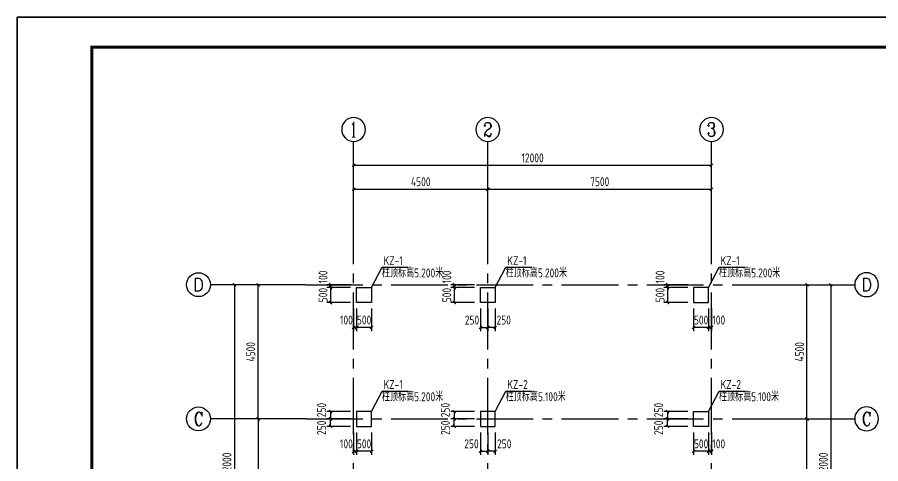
# Model space of a CAD drawing. Header units: millimetres. Extents: x 893615 to 897539, y 39650 to 40458.
# Drawn here: x 895747.4 to 896036.9, y 40094.5 to 40244.1 of the extents above; entities that cross this region are included whole.
import ezdxf
from ezdxf.enums import TextEntityAlignment as Align

# ---------------------------------------------------------------- set-up
doc = ezdxf.new("R2010")
doc.units = ezdxf.units.MM
doc.header["$LTSCALE"] = 1000
doc.header["$MEASUREMENT"] = 0
doc.linetypes.add('CENTER2', pattern=[28.575, 19.05, -3.175, 3.175, -3.175])
for name, color, linetype in [('AXIS', 3, 'Continuous'), ('AXIS_TEXT', 7, 'Continuous'), ('DIM', 7, 'Continuous'), ('DOTE', 1, 'Continuous'), ('柱', 2, 'Continuous'), ('柱__钢筋标注', 7, 'Continuous')]:
    doc.layers.add(name, color=color, linetype=linetype)
doc.styles.add('_TCH_AXIS', font='COMPLEX', dxfattribs={"bigfont": 'GBCBIG'})
doc.styles.add('COMPLEX', font='COMPLEX')
doc.styles.add('GBHZ', font='gbenor.shx', dxfattribs={"width": 0.9, "bigfont": 'gbcbig.shx'})
doc.styles.get("Standard").update_dxf_attribs({"font": 'gbenor.shx', "bigfont": 'gbcbig.shx'})
doc.dimstyles.new('Y100', dxfattribs={"dimscale": 0, "dimtxt": 3, "dimasz": 0.01, "dimexe": 1.2, "dimexo": 2, "dimgap": 1, "dimtad": 1, "dimdec": 0, "dimlfac": 100, "dimzin": 0, "dimdsep": 46, "dimtxsty": 'GBHZ', "dimblk": 'DX', "dimcen": 0.09, "dimdle": 1, "dimclrd": 7, "dimclre": 7, "dimclrt": 7, "dimadec": 0, "dimazin": 0, "dimtfac": 1, "dimtdec": 0, "dimtix": 1, "dimtmove": 2, "dimatfit": 3, "dimldrblk": 'DX', "dimfxl": 0, "dimtolj": 1, "dimtzin": 0, "dimarcsym": 0})

# ---------------------------------------------------------------- blocks, each defined once
blk = doc.blocks.new('_AXISO')
blk.add_circle((0, 0), 0.5)
at = {"layer": 'AXIS_TEXT', "style": 'COMPLEX', "width": 1.041667}
blk.add_attdef('A', text='', height=0.56, dxfattribs=at).set_placement((-0.25, -0.28), (0.25, -0.28), align=Align.FIT)
blk = doc.blocks.new('DX')
at = {"color": 0, "linetype": 'ByBlock', "const_width": 40}
blk.add_lwpolyline([(-54, -51), (46, 49)], dxfattribs=at)
blk = doc.blocks.new('*D186')
at = {"layer": 'Defpoints', "color": 0, "transparency": 16777216}
for p in [(895828.21, 40154.51), (895844.21, 40154.51), (895844.21, 40109.51)]:
    blk.add_point(p, dxfattribs=at)
at = {"layer": 'dim', "color": 7, "lineweight": -2, "transparency": 16777216}
for p, q in [((895842.21, 40154.51), (895827.01, 40154.51)), ((895828.21, 40109.52), (895828.21, 40154.5)), ((895842.21, 40109.51), (895827.01, 40109.51))]:
    blk.add_line(p, q, dxfattribs=at)
at = {"layer": 'dim', "color": 7, "lineweight": -2, "transparency": 16777216, "xscale": 0.01, "yscale": 0.01, "zscale": 0.01}
for p, rotation in [((895828.21, 40154.51), 90), ((895828.21, 40109.51), 270)]:
    blk.add_blockref('DX', p, dxfattribs=dict(at, rotation=rotation))
at = {"layer": 'dim', "color": 7, "transparency": 16777216, "insert": (895825.71, 40132.01), "char_height": 3, "attachment_point": 5, "rotation": 90, "style": 'GBHZ'}
blk.add_mtext('\\A1;4500', dxfattribs=at)
blk = doc.blocks.new('*D187')
at = {"layer": 'Defpoints', "color": 0, "transparency": 16777216}
for p in [(895844.21, 40154.51), (895820.21, 40034.51), (895844.21, 40034.51)]:
    blk.add_point(p, dxfattribs=at)
at = {"layer": 'dim', "color": 7, "lineweight": -2, "transparency": 16777216}
for p, q in [((895842.21, 40154.51), (895819.01, 40154.51)), ((895820.21, 40154.5), (895820.21, 40034.52)), ((895842.21, 40034.51), (895819.01, 40034.51))]:
    blk.add_line(p, q, dxfattribs=at)
at = {"layer": 'dim', "color": 7, "lineweight": -2, "transparency": 16777216, "xscale": 0.01, "yscale": 0.01, "zscale": 0.01}
for p, rotation in [((895820.21, 40154.51), 90), ((895820.21, 40034.51), 270)]:
    blk.add_blockref('DX', p, dxfattribs=dict(at, rotation=rotation))
at = {"layer": 'dim', "color": 7, "transparency": 16777216, "insert": (895817.71, 40094.51), "char_height": 3, "attachment_point": 5, "rotation": 90, "style": 'GBHZ'}
blk.add_mtext('\\A1;12000', dxfattribs=at)
blk = doc.blocks.new('*D190')
at = {"layer": 'Defpoints', "color": 0, "transparency": 16777216}
for p in [(895905.21, 40186.51), (895860.21, 40170.51), (895905.21, 40170.51)]:
    blk.add_point(p, dxfattribs=at)
at = {"layer": 'dim', "color": 7, "lineweight": -2, "transparency": 16777216}
for p, q in [((895860.21, 40172.51), (895860.21, 40187.71)), ((895860.22, 40186.51), (895905.2, 40186.51)), ((895905.21, 40172.51), (895905.21, 40187.71))]:
    blk.add_line(p, q, dxfattribs=at)
at = {"layer": 'dim', "color": 7, "lineweight": -2, "transparency": 16777216, "xscale": 0.01, "yscale": 0.01, "zscale": 0.01, "rotation": 180}
blk.add_blockref('DX', (895860.21, 40186.51), dxfattribs=at)
at = {"layer": 'dim', "color": 7, "lineweight": -2, "transparency": 16777216, "xscale": 0.01, "yscale": 0.01, "zscale": 0.01}
blk.add_blockref('DX', (895905.21, 40186.51), dxfattribs=at)
at = {"layer": 'dim', "color": 7, "transparency": 16777216, "insert": (895882.71, 40189.01), "char_height": 3, "attachment_point": 5, "style": 'GBHZ'}
blk.add_mtext('\\A1;4500', dxfattribs=at)
blk = doc.blocks.new('*D191')
at = {"layer": 'Defpoints', "color": 0, "transparency": 16777216}
for p in [(895980.21, 40186.51), (895905.21, 40170.51), (895980.21, 40170.51)]:
    blk.add_point(p, dxfattribs=at)
at = {"layer": 'dim', "color": 7, "lineweight": -2, "transparency": 16777216}
for p, q in [((895905.21, 40172.51), (895905.21, 40187.71)), ((895905.22, 40186.51), (895980.2, 40186.51)), ((895980.21, 40172.51), (895980.21, 40187.71))]:
    blk.add_line(p, q, dxfattribs=at)
at = {"layer": 'dim', "color": 7, "lineweight": -2, "transparency": 16777216, "xscale": 0.01, "yscale": 0.01, "zscale": 0.01, "rotation": 180}
blk.add_blockref('DX', (895905.21, 40186.51), dxfattribs=at)
at = {"layer": 'dim', "color": 7, "lineweight": -2, "transparency": 16777216, "xscale": 0.01, "yscale": 0.01, "zscale": 0.01}
blk.add_blockref('DX', (895980.21, 40186.51), dxfattribs=at)
at = {"layer": 'dim', "color": 7, "transparency": 16777216, "insert": (895942.71, 40189.01), "char_height": 3, "attachment_point": 5, "style": 'GBHZ'}
blk.add_mtext('\\A1;7500', dxfattribs=at)
blk = doc.blocks.new('*D192')
at = {"layer": 'Defpoints', "color": 0, "transparency": 16777216}
for p in [(895860.21, 40194.51), (895860.21, 40170.51), (895980.21, 40170.51)]:
    blk.add_point(p, dxfattribs=at)
at = {"layer": 'dim', "color": 7, "lineweight": -2, "transparency": 16777216}
for p, q in [((895860.21, 40172.51), (895860.21, 40195.71)), ((895980.21, 40172.51), (895980.21, 40195.71)), ((895980.2, 40194.51), (895860.22, 40194.51))]:
    blk.add_line(p, q, dxfattribs=at)
at = {"layer": 'dim', "color": 7, "lineweight": -2, "transparency": 16777216, "xscale": 0.01, "yscale": 0.01, "zscale": 0.01, "rotation": 180}
blk.add_blockref('DX', (895860.21, 40194.51), dxfattribs=at)
at = {"layer": 'dim', "color": 7, "lineweight": -2, "transparency": 16777216, "xscale": 0.01, "yscale": 0.01, "zscale": 0.01}
blk.add_blockref('DX', (895980.21, 40194.51), dxfattribs=at)
at = {"layer": 'dim', "color": 7, "transparency": 16777216, "insert": (895920.21, 40197.01), "char_height": 3, "attachment_point": 5, "style": 'GBHZ'}
blk.add_mtext('\\A1;12000', dxfattribs=at)
blk = doc.blocks.new('*D194')
at = {"layer": 'Defpoints', "color": 0, "transparency": 16777216}
for p in [(895996.21, 40109.51), (896012.21, 40109.51), (895996.21, 40059.51)]:
    blk.add_point(p, dxfattribs=at)
at = {"layer": 'dim', "color": 7, "lineweight": -2, "transparency": 16777216}
for p, q in [((895998.21, 40109.51), (896013.41, 40109.51)), ((896012.21, 40059.52), (896012.21, 40109.5)), ((895998.21, 40059.51), (896013.41, 40059.51))]:
    blk.add_line(p, q, dxfattribs=at)
at = {"layer": 'dim', "color": 7, "lineweight": -2, "transparency": 16777216, "xscale": 0.01, "yscale": 0.01, "zscale": 0.01}
for p, rotation in [((896012.21, 40109.51), 90), ((896012.21, 40059.51), 270)]:
    blk.add_blockref('DX', p, dxfattribs=dict(at, rotation=rotation))
at = {"layer": 'dim', "color": 7, "transparency": 16777216, "insert": (896009.71, 40084.51), "char_height": 3, "attachment_point": 5, "rotation": 90, "style": 'GBHZ'}
blk.add_mtext('\\A1;5000', dxfattribs=at)
blk = doc.blocks.new('*D195')
at = {"layer": 'Defpoints', "color": 0, "transparency": 16777216}
for p in [(895996.21, 40154.51), (896012.21, 40154.51), (895996.21, 40109.51)]:
    blk.add_point(p, dxfattribs=at)
at = {"layer": 'dim', "color": 7, "lineweight": -2, "transparency": 16777216}
for p, q in [((895998.21, 40154.51), (896013.41, 40154.51)), ((896012.21, 40109.52), (896012.21, 40154.5)), ((895998.21, 40109.51), (896013.41, 40109.51))]:
    blk.add_line(p, q, dxfattribs=at)
at = {"layer": 'dim', "color": 7, "lineweight": -2, "transparency": 16777216, "xscale": 0.01, "yscale": 0.01, "zscale": 0.01}
for p, rotation in [((896012.21, 40154.51), 90), ((896012.21, 40109.51), 270)]:
    blk.add_blockref('DX', p, dxfattribs=dict(at, rotation=rotation))
at = {"layer": 'dim', "color": 7, "transparency": 16777216, "insert": (896009.71, 40132.01), "char_height": 3, "attachment_point": 5, "rotation": 90, "style": 'GBHZ'}
blk.add_mtext('\\A1;4500', dxfattribs=at)
blk = doc.blocks.new('*D196')
at = {"layer": 'Defpoints', "color": 0, "transparency": 16777216}
for p in [(895996.21, 40154.51), (895996.21, 40034.51), (896020.21, 40034.51)]:
    blk.add_point(p, dxfattribs=at)
at = {"layer": 'dim', "color": 7, "lineweight": -2, "transparency": 16777216}
for p, q in [((895998.21, 40154.51), (896021.41, 40154.51)), ((896020.21, 40154.5), (896020.21, 40034.52)), ((895998.21, 40034.51), (896021.41, 40034.51))]:
    blk.add_line(p, q, dxfattribs=at)
at = {"layer": 'dim', "color": 7, "lineweight": -2, "transparency": 16777216, "xscale": 0.01, "yscale": 0.01, "zscale": 0.01}
for p, rotation in [((896020.21, 40154.51), 90), ((896020.21, 40034.51), 270)]:
    blk.add_blockref('DX', p, dxfattribs=dict(at, rotation=rotation))
at = {"layer": 'dim', "color": 7, "transparency": 16777216, "insert": (896017.71, 40094.51), "char_height": 3, "attachment_point": 5, "rotation": 90, "style": 'GBHZ'}
blk.add_mtext('\\A1;12000', dxfattribs=at)
blk = doc.blocks.new('*D183')
at = {"layer": 'Defpoints', "color": 0, "transparency": 16777216}
for p in [(895844.21, 40109.51), (895828.21, 40059.51), (895844.21, 40059.51)]:
    blk.add_point(p, dxfattribs=at)
at = {"layer": 'dim', "color": 7, "lineweight": -2, "transparency": 16777216}
for p, q in [((895842.21, 40109.51), (895827.01, 40109.51)), ((895828.21, 40109.5), (895828.21, 40059.52)), ((895842.21, 40059.51), (895827.01, 40059.51))]:
    blk.add_line(p, q, dxfattribs=at)
at = {"layer": 'dim', "color": 7, "lineweight": -2, "transparency": 16777216, "xscale": 0.01, "yscale": 0.01, "zscale": 0.01}
for p, rotation in [((895828.21, 40109.51), 90), ((895828.21, 40059.51), 270)]:
    blk.add_blockref('DX', p, dxfattribs=dict(at, rotation=rotation))
at = {"layer": 'dim', "color": 7, "transparency": 16777216, "insert": (895825.71, 40084.51), "char_height": 3, "attachment_point": 5, "rotation": 90, "style": 'GBHZ'}
blk.add_mtext('\\A1;5000', dxfattribs=at)
blk = doc.blocks.new('*D249')
at = {"layer": 'Defpoints', "color": 0, "transparency": 16777216}
for p in [(895861.21, 40112.01), (895852.45, 40109.51), (895861.21, 40109.51)]:
    blk.add_point(p, dxfattribs=at)
at = {"layer": 'dim', "color": 7, "lineweight": -2, "transparency": 16777216}
for p, q in [((895859.21, 40112.01), (895851.25, 40112.01)), ((895852.45, 40112), (895852.45, 40109.52)), ((895859.21, 40109.51), (895851.25, 40109.51))]:
    blk.add_line(p, q, dxfattribs=at)
at = {"layer": 'dim', "color": 7, "lineweight": -2, "transparency": 16777216, "xscale": 0.01, "yscale": 0.01, "zscale": 0.01}
for p, rotation in [((895852.45, 40112.01), 90), ((895852.45, 40109.51), 270)]:
    blk.add_blockref('DX', p, dxfattribs=dict(at, rotation=rotation))
at = {"layer": 'dim', "color": 7, "transparency": 16777216, "insert": (895849.46, 40112.48), "char_height": 3, "attachment_point": 5, "rotation": 90, "style": 'GBHZ'}
blk.add_mtext('\\A1;250', dxfattribs=at)
blk = doc.blocks.new('*D250')
at = {"layer": 'Defpoints', "color": 0, "transparency": 16777216}
for p in [(895861.21, 40107.01), (895866.21, 40107.01), (895861.21, 40098.66)]:
    blk.add_point(p, dxfattribs=at)
at = {"layer": 'dim', "color": 7, "lineweight": -2, "transparency": 16777216}
for p, q in [((895861.21, 40105.01), (895861.21, 40097.46)), ((895866.21, 40105.01), (895866.21, 40097.46)), ((895861.2, 40098.66), (895861.19, 40098.66)), ((895866.21, 40098.66), (895861.21, 40098.66)), ((895866.22, 40098.66), (895866.23, 40098.66))]:
    blk.add_line(p, q, dxfattribs=at)
at = {"layer": 'dim', "color": 7, "lineweight": -2, "transparency": 16777216, "xscale": 0.01, "yscale": 0.01, "zscale": 0.01}
blk.add_blockref('DX', (895861.21, 40098.66), dxfattribs=at)
at = {"layer": 'dim', "color": 7, "lineweight": -2, "transparency": 16777216, "xscale": 0.01, "yscale": 0.01, "zscale": 0.01, "rotation": 180}
blk.add_blockref('DX', (895866.21, 40098.66), dxfattribs=at)
at = {"layer": 'dim', "color": 7, "transparency": 16777216, "insert": (895863.71, 40101.16), "char_height": 3, "attachment_point": 5, "style": 'GBHZ'}
blk.add_mtext('\\A1;500', dxfattribs=at)
blk = doc.blocks.new('*D251')
at = {"layer": 'Defpoints', "color": 0, "transparency": 16777216}
for p in [(895860.21, 40107.01), (895861.21, 40107.01), (895860.21, 40098.66)]:
    blk.add_point(p, dxfattribs=at)
at = {"layer": 'dim', "color": 7, "lineweight": -2, "transparency": 16777216}
for p, q in [((895860.21, 40105.01), (895860.21, 40097.46)), ((895861.21, 40105.01), (895861.21, 40097.46)), ((895860.2, 40098.66), (895860.19, 40098.66)), ((895861.21, 40098.66), (895860.21, 40098.66)), ((895861.22, 40098.66), (895861.23, 40098.66))]:
    blk.add_line(p, q, dxfattribs=at)
at = {"layer": 'dim', "color": 7, "lineweight": -2, "transparency": 16777216, "xscale": 0.01, "yscale": 0.01, "zscale": 0.01}
blk.add_blockref('DX', (895860.21, 40098.66), dxfattribs=at)
at = {"layer": 'dim', "color": 7, "lineweight": -2, "transparency": 16777216, "xscale": 0.01, "yscale": 0.01, "zscale": 0.01, "rotation": 180}
blk.add_blockref('DX', (895861.21, 40098.66), dxfattribs=at)
at = {"layer": 'dim', "color": 7, "transparency": 16777216, "insert": (895857.79, 40101.16), "char_height": 3, "attachment_point": 5, "style": 'GBHZ'}
blk.add_mtext('\\A1;100', dxfattribs=at)
blk = doc.blocks.new('*D252')
at = {"layer": 'Defpoints', "color": 0, "transparency": 16777216}
for p in [(895852.45, 40109.51), (895861.21, 40109.51), (895861.21, 40107.01)]:
    blk.add_point(p, dxfattribs=at)
at = {"layer": 'dim', "color": 7, "lineweight": -2, "transparency": 16777216}
for p, q in [((895859.21, 40109.51), (895851.25, 40109.51)), ((895852.45, 40107.02), (895852.45, 40109.5)), ((895859.21, 40107.01), (895851.25, 40107.01))]:
    blk.add_line(p, q, dxfattribs=at)
at = {"layer": 'dim', "color": 7, "lineweight": -2, "transparency": 16777216, "xscale": 0.01, "yscale": 0.01, "zscale": 0.01}
for p, rotation in [((895852.45, 40109.51), 90), ((895852.45, 40107.01), 270)]:
    blk.add_blockref('DX', p, dxfattribs=dict(at, rotation=rotation))
at = {"layer": 'dim', "color": 7, "transparency": 16777216, "insert": (895849.46, 40106.54), "char_height": 3, "attachment_point": 5, "rotation": 90, "style": 'GBHZ'}
blk.add_mtext('\\A1;250', dxfattribs=at)
blk = doc.blocks.new('*D253')
at = {"layer": 'Defpoints', "color": 0, "transparency": 16777216}
for p in [(895861.21, 40153.51), (895852.45, 40148.51), (895861.21, 40148.51)]:
    blk.add_point(p, dxfattribs=at)
at = {"layer": 'dim', "color": 7, "lineweight": -2, "transparency": 16777216}
for p, q in [((895859.21, 40153.51), (895851.25, 40153.51)), ((895852.45, 40153.52), (895852.45, 40153.53)), ((895852.45, 40153.51), (895852.45, 40148.51)), ((895859.21, 40148.51), (895851.25, 40148.51)), ((895852.45, 40148.5), (895852.45, 40148.49))]:
    blk.add_line(p, q, dxfattribs=at)
at = {"layer": 'dim', "color": 7, "lineweight": -2, "transparency": 16777216, "xscale": 0.01, "yscale": 0.01, "zscale": 0.01}
for p, rotation in [((895852.45, 40153.51), 270), ((895852.45, 40148.51), 90)]:
    blk.add_blockref('DX', p, dxfattribs=dict(at, rotation=rotation))
at = {"layer": 'dim', "color": 7, "transparency": 16777216, "insert": (895849.95, 40151.01), "char_height": 3, "attachment_point": 5, "rotation": 90, "style": 'GBHZ'}
blk.add_mtext('\\A1;500', dxfattribs=at)
blk = doc.blocks.new('*D254')
at = {"layer": 'Defpoints', "color": 0, "transparency": 16777216}
for p in [(895852.45, 40154.51), (895861.21, 40154.51), (895861.21, 40153.51)]:
    blk.add_point(p, dxfattribs=at)
at = {"layer": 'dim', "color": 7, "lineweight": -2, "transparency": 16777216}
for p, q in [((895859.21, 40154.51), (895851.25, 40154.51)), ((895852.45, 40154.52), (895852.45, 40154.53)), ((895852.45, 40153.51), (895852.45, 40154.51)), ((895859.21, 40153.51), (895851.25, 40153.51)), ((895852.45, 40153.5), (895852.45, 40153.49))]:
    blk.add_line(p, q, dxfattribs=at)
at = {"layer": 'dim', "color": 7, "lineweight": -2, "transparency": 16777216, "xscale": 0.01, "yscale": 0.01, "zscale": 0.01}
for p, rotation in [((895852.45, 40154.51), 270), ((895852.45, 40153.51), 90)]:
    blk.add_blockref('DX', p, dxfattribs=dict(at, rotation=rotation))
at = {"layer": 'dim', "color": 7, "transparency": 16777216, "insert": (895849.95, 40157.1), "char_height": 3, "attachment_point": 5, "rotation": 90, "style": 'GBHZ'}
blk.add_mtext('\\A1;100', dxfattribs=at)
blk = doc.blocks.new('*D255')
at = {"layer": 'Defpoints', "color": 0, "transparency": 16777216}
for p in [(895861.21, 40148.51), (895866.21, 40148.51), (895861.21, 40140.16)]:
    blk.add_point(p, dxfattribs=at)
at = {"layer": 'dim', "color": 7, "lineweight": -2, "transparency": 16777216}
for p, q in [((895861.21, 40146.51), (895861.21, 40138.96)), ((895866.21, 40146.51), (895866.21, 40138.96)), ((895861.2, 40140.16), (895861.19, 40140.16)), ((895866.21, 40140.16), (895861.21, 40140.16)), ((895866.22, 40140.16), (895866.23, 40140.16))]:
    blk.add_line(p, q, dxfattribs=at)
at = {"layer": 'dim', "color": 7, "lineweight": -2, "transparency": 16777216, "xscale": 0.01, "yscale": 0.01, "zscale": 0.01}
blk.add_blockref('DX', (895861.21, 40140.16), dxfattribs=at)
at = {"layer": 'dim', "color": 7, "lineweight": -2, "transparency": 16777216, "xscale": 0.01, "yscale": 0.01, "zscale": 0.01, "rotation": 180}
blk.add_blockref('DX', (895866.21, 40140.16), dxfattribs=at)
at = {"layer": 'dim', "color": 7, "transparency": 16777216, "insert": (895863.71, 40142.66), "char_height": 3, "attachment_point": 5, "style": 'GBHZ'}
blk.add_mtext('\\A1;500', dxfattribs=at)
blk = doc.blocks.new('*D256')
at = {"layer": 'Defpoints', "color": 0, "transparency": 16777216}
for p in [(895860.21, 40148.51), (895861.21, 40148.51), (895860.21, 40140.16)]:
    blk.add_point(p, dxfattribs=at)
at = {"layer": 'dim', "color": 7, "lineweight": -2, "transparency": 16777216}
for p, q in [((895860.21, 40146.51), (895860.21, 40138.96)), ((895861.21, 40146.51), (895861.21, 40138.96)), ((895860.2, 40140.16), (895860.19, 40140.16)), ((895861.21, 40140.16), (895860.21, 40140.16)), ((895861.22, 40140.16), (895861.23, 40140.16))]:
    blk.add_line(p, q, dxfattribs=at)
at = {"layer": 'dim', "color": 7, "lineweight": -2, "transparency": 16777216, "xscale": 0.01, "yscale": 0.01, "zscale": 0.01}
blk.add_blockref('DX', (895860.21, 40140.16), dxfattribs=at)
at = {"layer": 'dim', "color": 7, "lineweight": -2, "transparency": 16777216, "xscale": 0.01, "yscale": 0.01, "zscale": 0.01, "rotation": 180}
blk.add_blockref('DX', (895861.21, 40140.16), dxfattribs=at)
at = {"layer": 'dim', "color": 7, "transparency": 16777216, "insert": (895857.79, 40142.66), "char_height": 3, "attachment_point": 5, "style": 'GBHZ'}
blk.add_mtext('\\A1;100', dxfattribs=at)
blk = doc.blocks.new('*D257')
at = {"layer": 'Defpoints', "color": 0, "transparency": 16777216}
for p in [(895902.71, 40153.51), (895893.95, 40148.51), (895902.71, 40148.51)]:
    blk.add_point(p, dxfattribs=at)
at = {"layer": 'dim', "color": 7, "lineweight": -2, "transparency": 16777216}
for p, q in [((895900.71, 40153.51), (895892.75, 40153.51)), ((895893.95, 40153.52), (895893.95, 40153.53)), ((895893.95, 40153.51), (895893.95, 40148.51)), ((895900.71, 40148.51), (895892.75, 40148.51)), ((895893.95, 40148.5), (895893.95, 40148.49))]:
    blk.add_line(p, q, dxfattribs=at)
at = {"layer": 'dim', "color": 7, "lineweight": -2, "transparency": 16777216, "xscale": 0.01, "yscale": 0.01, "zscale": 0.01}
for p, rotation in [((895893.95, 40153.51), 270), ((895893.95, 40148.51), 90)]:
    blk.add_blockref('DX', p, dxfattribs=dict(at, rotation=rotation))
at = {"layer": 'dim', "color": 7, "transparency": 16777216, "insert": (895891.45, 40151.01), "char_height": 3, "attachment_point": 5, "rotation": 90, "style": 'GBHZ'}
blk.add_mtext('\\A1;500', dxfattribs=at)
blk = doc.blocks.new('*D258')
at = {"layer": 'Defpoints', "color": 0, "transparency": 16777216}
for p in [(895893.95, 40154.51), (895902.71, 40154.51), (895902.71, 40153.51)]:
    blk.add_point(p, dxfattribs=at)
at = {"layer": 'dim', "color": 7, "lineweight": -2, "transparency": 16777216}
for p, q in [((895900.71, 40154.51), (895892.75, 40154.51)), ((895893.95, 40154.52), (895893.95, 40154.53)), ((895893.95, 40153.51), (895893.95, 40154.51)), ((895900.71, 40153.51), (895892.75, 40153.51)), ((895893.95, 40153.5), (895893.95, 40153.49))]:
    blk.add_line(p, q, dxfattribs=at)
at = {"layer": 'dim', "color": 7, "lineweight": -2, "transparency": 16777216, "xscale": 0.01, "yscale": 0.01, "zscale": 0.01}
for p, rotation in [((895893.95, 40154.51), 270), ((895893.95, 40153.51), 90)]:
    blk.add_blockref('DX', p, dxfattribs=dict(at, rotation=rotation))
at = {"layer": 'dim', "color": 7, "transparency": 16777216, "insert": (895891.45, 40157.1), "char_height": 3, "attachment_point": 5, "rotation": 90, "style": 'GBHZ'}
blk.add_mtext('\\A1;100', dxfattribs=at)
blk = doc.blocks.new('*D259')
at = {"layer": 'Defpoints', "color": 0, "transparency": 16777216}
for p in [(895905.21, 40148.51), (895907.71, 40148.51), (895905.21, 40140.16)]:
    blk.add_point(p, dxfattribs=at)
at = {"layer": 'dim', "color": 7, "lineweight": -2, "transparency": 16777216}
for p, q in [((895905.21, 40146.51), (895905.21, 40138.96)), ((895907.71, 40146.51), (895907.71, 40138.96)), ((895907.7, 40140.16), (895905.22, 40140.16))]:
    blk.add_line(p, q, dxfattribs=at)
at = {"layer": 'dim', "color": 7, "lineweight": -2, "transparency": 16777216, "xscale": 0.01, "yscale": 0.01, "zscale": 0.01, "rotation": 180}
blk.add_blockref('DX', (895905.21, 40140.16), dxfattribs=at)
at = {"layer": 'dim', "color": 7, "lineweight": -2, "transparency": 16777216, "xscale": 0.01, "yscale": 0.01, "zscale": 0.01}
blk.add_blockref('DX', (895907.71, 40140.16), dxfattribs=at)
at = {"layer": 'dim', "color": 7, "transparency": 16777216, "insert": (895910.53, 40142.66), "char_height": 3, "attachment_point": 5, "style": 'GBHZ'}
blk.add_mtext('\\A1;250', dxfattribs=at)
blk = doc.blocks.new('*D260')
at = {"layer": 'Defpoints', "color": 0, "transparency": 16777216}
for p in [(895902.71, 40148.51), (895905.21, 40148.51), (895905.21, 40140.16)]:
    blk.add_point(p, dxfattribs=at)
at = {"layer": 'dim', "color": 7, "lineweight": -2, "transparency": 16777216}
for p, q in [((895902.71, 40146.51), (895902.71, 40138.96)), ((895905.21, 40146.51), (895905.21, 40138.96)), ((895902.72, 40140.16), (895905.2, 40140.16))]:
    blk.add_line(p, q, dxfattribs=at)
at = {"layer": 'dim', "color": 7, "lineweight": -2, "transparency": 16777216, "xscale": 0.01, "yscale": 0.01, "zscale": 0.01, "rotation": 180}
blk.add_blockref('DX', (895902.71, 40140.16), dxfattribs=at)
at = {"layer": 'dim', "color": 7, "lineweight": -2, "transparency": 16777216, "xscale": 0.01, "yscale": 0.01, "zscale": 0.01}
blk.add_blockref('DX', (895905.21, 40140.16), dxfattribs=at)
at = {"layer": 'dim', "color": 7, "transparency": 16777216, "insert": (895899.89, 40142.66), "char_height": 3, "attachment_point": 5, "style": 'GBHZ'}
blk.add_mtext('\\A1;250', dxfattribs=at)
blk = doc.blocks.new('*D261')
at = {"layer": 'Defpoints', "color": 0, "transparency": 16777216}
for p in [(895974.21, 40153.51), (895965.45, 40148.51), (895974.21, 40148.51)]:
    blk.add_point(p, dxfattribs=at)
at = {"layer": 'dim', "color": 7, "lineweight": -2, "transparency": 16777216}
for p, q in [((895972.21, 40153.51), (895964.25, 40153.51)), ((895965.45, 40153.52), (895965.45, 40153.53)), ((895965.45, 40153.51), (895965.45, 40148.51)), ((895972.21, 40148.51), (895964.25, 40148.51)), ((895965.45, 40148.5), (895965.45, 40148.49))]:
    blk.add_line(p, q, dxfattribs=at)
at = {"layer": 'dim', "color": 7, "lineweight": -2, "transparency": 16777216, "xscale": 0.01, "yscale": 0.01, "zscale": 0.01}
for p, rotation in [((895965.45, 40153.51), 270), ((895965.45, 40148.51), 90)]:
    blk.add_blockref('DX', p, dxfattribs=dict(at, rotation=rotation))
at = {"layer": 'dim', "color": 7, "transparency": 16777216, "insert": (895962.95, 40151.01), "char_height": 3, "attachment_point": 5, "rotation": 90, "style": 'GBHZ'}
blk.add_mtext('\\A1;500', dxfattribs=at)
blk = doc.blocks.new('*D262')
at = {"layer": 'Defpoints', "color": 0, "transparency": 16777216}
for p in [(895965.45, 40154.51), (895974.21, 40154.51), (895974.21, 40153.51)]:
    blk.add_point(p, dxfattribs=at)
at = {"layer": 'dim', "color": 7, "lineweight": -2, "transparency": 16777216}
for p, q in [((895972.21, 40154.51), (895964.25, 40154.51)), ((895965.45, 40154.52), (895965.45, 40154.53)), ((895965.45, 40153.51), (895965.45, 40154.51)), ((895972.21, 40153.51), (895964.25, 40153.51)), ((895965.45, 40153.5), (895965.45, 40153.49))]:
    blk.add_line(p, q, dxfattribs=at)
at = {"layer": 'dim', "color": 7, "lineweight": -2, "transparency": 16777216, "xscale": 0.01, "yscale": 0.01, "zscale": 0.01}
for p, rotation in [((895965.45, 40154.51), 270), ((895965.45, 40153.51), 90)]:
    blk.add_blockref('DX', p, dxfattribs=dict(at, rotation=rotation))
at = {"layer": 'dim', "color": 7, "transparency": 16777216, "insert": (895962.95, 40157.1), "char_height": 3, "attachment_point": 5, "rotation": 90, "style": 'GBHZ'}
blk.add_mtext('\\A1;100', dxfattribs=at)
blk = doc.blocks.new('*D263')
at = {"layer": 'Defpoints', "color": 0, "transparency": 16777216}
for p in [(895974.21, 40148.51), (895979.21, 40148.51), (895974.21, 40140.16)]:
    blk.add_point(p, dxfattribs=at)
at = {"layer": 'dim', "color": 7, "lineweight": -2, "transparency": 16777216}
for p, q in [((895974.21, 40146.51), (895974.21, 40138.96)), ((895979.21, 40146.51), (895979.21, 40138.96)), ((895974.2, 40140.16), (895974.19, 40140.16)), ((895979.21, 40140.16), (895974.21, 40140.16)), ((895979.22, 40140.16), (895979.23, 40140.16))]:
    blk.add_line(p, q, dxfattribs=at)
at = {"layer": 'dim', "color": 7, "lineweight": -2, "transparency": 16777216, "xscale": 0.01, "yscale": 0.01, "zscale": 0.01}
blk.add_blockref('DX', (895974.21, 40140.16), dxfattribs=at)
at = {"layer": 'dim', "color": 7, "lineweight": -2, "transparency": 16777216, "xscale": 0.01, "yscale": 0.01, "zscale": 0.01, "rotation": 180}
blk.add_blockref('DX', (895979.21, 40140.16), dxfattribs=at)
at = {"layer": 'dim', "color": 7, "transparency": 16777216, "insert": (895976.71, 40142.66), "char_height": 3, "attachment_point": 5, "style": 'GBHZ'}
blk.add_mtext('\\A1;500', dxfattribs=at)
blk = doc.blocks.new('*D264')
at = {"layer": 'Defpoints', "color": 0, "transparency": 16777216}
for p in [(895979.21, 40148.51), (895980.21, 40148.51), (895980.21, 40140.16)]:
    blk.add_point(p, dxfattribs=at)
at = {"layer": 'dim', "color": 7, "lineweight": -2, "transparency": 16777216}
for p, q in [((895979.21, 40146.51), (895979.21, 40138.96)), ((895980.21, 40146.51), (895980.21, 40138.96)), ((895979.2, 40140.16), (895979.19, 40140.16)), ((895979.21, 40140.16), (895980.21, 40140.16)), ((895980.22, 40140.16), (895980.23, 40140.16))]:
    blk.add_line(p, q, dxfattribs=at)
at = {"layer": 'dim', "color": 7, "lineweight": -2, "transparency": 16777216, "xscale": 0.01, "yscale": 0.01, "zscale": 0.01}
blk.add_blockref('DX', (895979.21, 40140.16), dxfattribs=at)
at = {"layer": 'dim', "color": 7, "lineweight": -2, "transparency": 16777216, "xscale": 0.01, "yscale": 0.01, "zscale": 0.01, "rotation": 180}
blk.add_blockref('DX', (895980.21, 40140.16), dxfattribs=at)
at = {"layer": 'dim', "color": 7, "transparency": 16777216, "insert": (895982.63, 40142.66), "char_height": 3, "attachment_point": 5, "style": 'GBHZ'}
blk.add_mtext('\\A1;100', dxfattribs=at)
blk = doc.blocks.new('*D265')
at = {"layer": 'Defpoints', "color": 0, "transparency": 16777216}
for p in [(895902.71, 40112.01), (895893.95, 40109.51), (895902.71, 40109.51)]:
    blk.add_point(p, dxfattribs=at)
at = {"layer": 'dim', "color": 7, "lineweight": -2, "transparency": 16777216}
for p, q in [((895900.71, 40112.01), (895892.75, 40112.01)), ((895893.95, 40112), (895893.95, 40109.52)), ((895900.71, 40109.51), (895892.75, 40109.51))]:
    blk.add_line(p, q, dxfattribs=at)
at = {"layer": 'dim', "color": 7, "lineweight": -2, "transparency": 16777216, "xscale": 0.01, "yscale": 0.01, "zscale": 0.01}
for p, rotation in [((895893.95, 40112.01), 90), ((895893.95, 40109.51), 270)]:
    blk.add_blockref('DX', p, dxfattribs=dict(at, rotation=rotation))
at = {"layer": 'dim', "color": 7, "transparency": 16777216, "insert": (895890.96, 40112.48), "char_height": 3, "attachment_point": 5, "rotation": 90, "style": 'GBHZ'}
blk.add_mtext('\\A1;250', dxfattribs=at)
blk = doc.blocks.new('*D266')
at = {"layer": 'Defpoints', "color": 0, "transparency": 16777216}
for p in [(895905.21, 40107.01), (895907.71, 40107.01), (895905.21, 40098.66)]:
    blk.add_point(p, dxfattribs=at)
at = {"layer": 'dim', "color": 7, "lineweight": -2, "transparency": 16777216}
for p, q in [((895905.21, 40105.01), (895905.21, 40097.46)), ((895907.71, 40105.01), (895907.71, 40097.46)), ((895907.7, 40098.66), (895905.22, 40098.66))]:
    blk.add_line(p, q, dxfattribs=at)
at = {"layer": 'dim', "color": 7, "lineweight": -2, "transparency": 16777216, "xscale": 0.01, "yscale": 0.01, "zscale": 0.01, "rotation": 180}
blk.add_blockref('DX', (895905.21, 40098.66), dxfattribs=at)
at = {"layer": 'dim', "color": 7, "lineweight": -2, "transparency": 16777216, "xscale": 0.01, "yscale": 0.01, "zscale": 0.01}
blk.add_blockref('DX', (895907.71, 40098.66), dxfattribs=at)
at = {"layer": 'dim', "color": 7, "transparency": 16777216, "insert": (895910.7, 40101.16), "char_height": 3, "attachment_point": 5, "style": 'GBHZ'}
blk.add_mtext('\\A1;250', dxfattribs=at)
blk = doc.blocks.new('*D267')
at = {"layer": 'Defpoints', "color": 0, "transparency": 16777216}
for p in [(895893.95, 40109.51), (895902.71, 40109.51), (895902.71, 40107.01)]:
    blk.add_point(p, dxfattribs=at)
at = {"layer": 'dim', "color": 7, "lineweight": -2, "transparency": 16777216}
for p, q in [((895900.71, 40109.51), (895892.75, 40109.51)), ((895893.95, 40107.02), (895893.95, 40109.5)), ((895900.71, 40107.01), (895892.75, 40107.01))]:
    blk.add_line(p, q, dxfattribs=at)
at = {"layer": 'dim', "color": 7, "lineweight": -2, "transparency": 16777216, "xscale": 0.01, "yscale": 0.01, "zscale": 0.01}
for p, rotation in [((895893.95, 40109.51), 90), ((895893.95, 40107.01), 270)]:
    blk.add_blockref('DX', p, dxfattribs=dict(at, rotation=rotation))
at = {"layer": 'dim', "color": 7, "transparency": 16777216, "insert": (895890.96, 40106.54), "char_height": 3, "attachment_point": 5, "rotation": 90, "style": 'GBHZ'}
blk.add_mtext('\\A1;250', dxfattribs=at)
blk = doc.blocks.new('*D268')
at = {"layer": 'Defpoints', "color": 0, "transparency": 16777216}
for p in [(895902.71, 40107.01), (895905.21, 40107.01), (895905.21, 40098.66)]:
    blk.add_point(p, dxfattribs=at)
at = {"layer": 'dim', "color": 7, "lineweight": -2, "transparency": 16777216}
for p, q in [((895902.71, 40105.01), (895902.71, 40097.46)), ((895905.21, 40105.01), (895905.21, 40097.46)), ((895902.72, 40098.66), (895905.2, 40098.66))]:
    blk.add_line(p, q, dxfattribs=at)
at = {"layer": 'dim', "color": 7, "lineweight": -2, "transparency": 16777216, "xscale": 0.01, "yscale": 0.01, "zscale": 0.01, "rotation": 180}
blk.add_blockref('DX', (895902.71, 40098.66), dxfattribs=at)
at = {"layer": 'dim', "color": 7, "lineweight": -2, "transparency": 16777216, "xscale": 0.01, "yscale": 0.01, "zscale": 0.01}
blk.add_blockref('DX', (895905.21, 40098.66), dxfattribs=at)
at = {"layer": 'dim', "color": 7, "transparency": 16777216, "insert": (895899.72, 40101.16), "char_height": 3, "attachment_point": 5, "style": 'GBHZ'}
blk.add_mtext('\\A1;250', dxfattribs=at)
blk = doc.blocks.new('*D269')
at = {"layer": 'Defpoints', "color": 0, "transparency": 16777216}
for p in [(895974.21, 40112.01), (895965.45, 40109.51), (895974.21, 40109.51)]:
    blk.add_point(p, dxfattribs=at)
at = {"layer": 'dim', "color": 7, "lineweight": -2, "transparency": 16777216}
for p, q in [((895972.21, 40112.01), (895964.25, 40112.01)), ((895965.45, 40112), (895965.45, 40109.52)), ((895972.21, 40109.51), (895964.25, 40109.51))]:
    blk.add_line(p, q, dxfattribs=at)
at = {"layer": 'dim', "color": 7, "lineweight": -2, "transparency": 16777216, "xscale": 0.01, "yscale": 0.01, "zscale": 0.01}
for p, rotation in [((895965.45, 40112.01), 90), ((895965.45, 40109.51), 270)]:
    blk.add_blockref('DX', p, dxfattribs=dict(at, rotation=rotation))
at = {"layer": 'dim', "color": 7, "transparency": 16777216, "insert": (895962.46, 40112.48), "char_height": 3, "attachment_point": 5, "rotation": 90, "style": 'GBHZ'}
blk.add_mtext('\\A1;250', dxfattribs=at)
blk = doc.blocks.new('*D270')
at = {"layer": 'Defpoints', "color": 0, "transparency": 16777216}
for p in [(895974.21, 40107.01), (895979.21, 40107.01), (895974.21, 40098.66)]:
    blk.add_point(p, dxfattribs=at)
at = {"layer": 'dim', "color": 7, "lineweight": -2, "transparency": 16777216}
for p, q in [((895974.21, 40105.01), (895974.21, 40097.46)), ((895979.21, 40105.01), (895979.21, 40097.46)), ((895974.2, 40098.66), (895974.19, 40098.66)), ((895979.21, 40098.66), (895974.21, 40098.66)), ((895979.22, 40098.66), (895979.23, 40098.66))]:
    blk.add_line(p, q, dxfattribs=at)
at = {"layer": 'dim', "color": 7, "lineweight": -2, "transparency": 16777216, "xscale": 0.01, "yscale": 0.01, "zscale": 0.01}
blk.add_blockref('DX', (895974.21, 40098.66), dxfattribs=at)
at = {"layer": 'dim', "color": 7, "lineweight": -2, "transparency": 16777216, "xscale": 0.01, "yscale": 0.01, "zscale": 0.01, "rotation": 180}
blk.add_blockref('DX', (895979.21, 40098.66), dxfattribs=at)
at = {"layer": 'dim', "color": 7, "transparency": 16777216, "insert": (895976.71, 40101.16), "char_height": 3, "attachment_point": 5, "style": 'GBHZ'}
blk.add_mtext('\\A1;500', dxfattribs=at)
blk = doc.blocks.new('*D271')
at = {"layer": 'Defpoints', "color": 0, "transparency": 16777216}
for p in [(895979.21, 40107.01), (895980.21, 40107.01), (895980.21, 40098.66)]:
    blk.add_point(p, dxfattribs=at)
at = {"layer": 'dim', "color": 7, "lineweight": -2, "transparency": 16777216}
for p, q in [((895979.21, 40105.01), (895979.21, 40097.46)), ((895980.21, 40105.01), (895980.21, 40097.46)), ((895979.2, 40098.66), (895979.19, 40098.66)), ((895979.21, 40098.66), (895980.21, 40098.66)), ((895980.22, 40098.66), (895980.23, 40098.66))]:
    blk.add_line(p, q, dxfattribs=at)
at = {"layer": 'dim', "color": 7, "lineweight": -2, "transparency": 16777216, "xscale": 0.01, "yscale": 0.01, "zscale": 0.01}
blk.add_blockref('DX', (895979.21, 40098.66), dxfattribs=at)
at = {"layer": 'dim', "color": 7, "lineweight": -2, "transparency": 16777216, "xscale": 0.01, "yscale": 0.01, "zscale": 0.01, "rotation": 180}
blk.add_blockref('DX', (895980.21, 40098.66), dxfattribs=at)
at = {"layer": 'dim', "color": 7, "transparency": 16777216, "insert": (895982.63, 40101.16), "char_height": 3, "attachment_point": 5, "style": 'GBHZ'}
blk.add_mtext('\\A1;100', dxfattribs=at)
blk = doc.blocks.new('*D272')
at = {"layer": 'Defpoints', "color": 0, "transparency": 16777216}
for p in [(895965.45, 40109.51), (895974.21, 40109.51), (895974.21, 40107.01)]:
    blk.add_point(p, dxfattribs=at)
at = {"layer": 'dim', "color": 7, "lineweight": -2, "transparency": 16777216}
for p, q in [((895972.21, 40109.51), (895964.25, 40109.51)), ((895965.45, 40107.02), (895965.45, 40109.5)), ((895972.21, 40107.01), (895964.25, 40107.01))]:
    blk.add_line(p, q, dxfattribs=at)
at = {"layer": 'dim', "color": 7, "lineweight": -2, "transparency": 16777216, "xscale": 0.01, "yscale": 0.01, "zscale": 0.01}
for p, rotation in [((895965.45, 40109.51), 90), ((895965.45, 40107.01), 270)]:
    blk.add_blockref('DX', p, dxfattribs=dict(at, rotation=rotation))
at = {"layer": 'dim', "color": 7, "transparency": 16777216, "insert": (895962.46, 40106.54), "char_height": 3, "attachment_point": 5, "rotation": 90, "style": 'GBHZ'}
blk.add_mtext('\\A1;250', dxfattribs=at)

msp = doc.modelspace()

# ---------------------------------------------------------------- linework, layer by layer
for p, q in [((895747.431, 39650.145), (895747.431, 40244.145)), ((895747.431, 40244.145), (895747.431, 39650.145))]:
    msp.add_line(p, q)
at = {"color": 0}
for p, q in [((896588.431, 40244.145), (895747.431, 40244.145)), ((895747.431, 40244.145), (896588.431, 40244.145))]:
    msp.add_line(p, q, dxfattribs=at)
at = {"color": 0, "const_width": 1}
msp.add_lwpolyline([(896578.431, 39660.145), (895772.431, 39660.145), (895772.431, 40234.145), (896578.431, 40234.145)], close=True, dxfattribs=at)
at = {"layer": 'AXIS', "color": 0}
for p, q in [((895860.211, 40170.511), (895860.211, 40202.511)), ((895905.211, 40170.511), (895905.211, 40202.511)), ((895980.211, 40170.511), (895980.211, 40202.511)), ((895844.211, 40154.511), (895812.211, 40154.511)), ((895996.211, 40154.511), (896028.211, 40154.511)), ((895844.211, 40109.511), (895812.211, 40109.511)), ((895996.211, 40109.511), (896028.211, 40109.511))]:
    msp.add_line(p, q, dxfattribs=at)
at = {"layer": 'DOTE', "linetype": 'CENTER2', "ltscale": 0.001}
for p, q in [((895860.211, 40018.511), (895860.211, 40170.511)), ((895905.211, 40018.511), (895905.211, 40170.511)), ((895980.211, 40018.511), (895980.211, 40170.511)), ((895844.211, 40154.511), (895996.211, 40154.511)), ((895844.211, 40109.511), (895996.211, 40109.511))]:
    msp.add_line(p, q, dxfattribs=at)
at = {"layer": '柱'}
for points in [[(895866.211, 40153.511), (895866.211, 40148.511), (895861.211, 40148.511), (895861.211, 40153.511), (895866.211, 40153.511)], [(895907.711, 40153.511), (895907.711, 40148.511), (895902.711, 40148.511), (895902.711, 40153.511), (895907.711, 40153.511)], [(895974.211, 40153.511), (895974.211, 40148.511), (895979.211, 40148.511), (895979.211, 40153.511), (895974.211, 40153.511)], [(895866.211, 40107.011), (895866.211, 40112.011), (895861.211, 40112.011), (895861.211, 40107.011), (895866.211, 40107.011)], [(895907.711, 40107.011), (895907.711, 40112.011), (895902.711, 40112.011), (895902.711, 40107.011), (895907.711, 40107.011)], [(895974.211, 40107.011), (895974.211, 40112.011), (895979.211, 40112.011), (895979.211, 40107.011), (895974.211, 40107.011)]]:
    msp.add_lwpolyline(points, dxfattribs=at)
at = {"layer": '柱__钢筋标注'}
for p, q in [((895866.211, 40153.511), (895869.728, 40160.328)), ((895869.728, 40160.328), (895878.465, 40160.328)), ((895907.711, 40153.511), (895911.228, 40160.328)), ((895911.228, 40160.328), (895919.965, 40160.328)), ((895979.211, 40153.511), (895982.728, 40160.328)), ((895982.728, 40160.328), (895991.465, 40160.328)), ((895866.211, 40112.011), (895869.728, 40118.828)), ((895869.728, 40118.828), (895878.465, 40118.828)), ((895907.711, 40112.011), (895911.228, 40118.828)), ((895911.228, 40118.828), (895919.965, 40118.828)), ((895979.211, 40112.011), (895982.728, 40118.828)), ((895982.728, 40118.828), (895991.465, 40118.828))]:
    msp.add_line(p, q, dxfattribs=at)

# ---------------------------------------------------------------- block references
at = {"layer": 'AXIS', "color": 0}
ref = msp.add_blockref('_AXISO', (895860.211, 40206.511), dxfattribs=dict(at, xscale=-8, yscale=8, zscale=8, rotation=180))
ref.add_attrib('A', '1', dxfattribs={"layer": 'AXIS_TEXT', "color": 0, "height": 5.147, "style": '_TCH_AXIS'}).set_placement((895859.108, 40203.938), (895861.314, 40203.938), align=Align.FIT)
ref = msp.add_blockref('_AXISO', (895905.211, 40206.511), dxfattribs=dict(at, xscale=-8, yscale=8, zscale=8, rotation=180))
ref.add_attrib('A', '2', dxfattribs={"layer": 'AXIS_TEXT', "color": 0, "height": 4.659, "style": '_TCH_AXIS'}).set_placement((895903.657, 40204.182), (895906.764, 40204.182), align=Align.FIT)
ref = msp.add_blockref('_AXISO', (895980.211, 40206.511), dxfattribs=dict(at, xscale=-8, yscale=8, zscale=8, rotation=180))
ref.add_attrib('A', '3', dxfattribs={"layer": 'AXIS_TEXT', "color": 0, "height": 4.659, "style": '_TCH_AXIS'}).set_placement((895978.657, 40204.182), (895981.764, 40204.182), align=Align.FIT)
ref = msp.add_blockref('_AXISO', (895808.211, 40154.511), dxfattribs=dict(at, xscale=8, yscale=8, zscale=8))
ref.add_attrib('A', 'D', dxfattribs={"layer": 'AXIS_TEXT', "color": 0, "height": 4.353, "style": '_TCH_AXIS'}).set_placement((895806.449, 40152.335), (895809.972, 40152.335), align=Align.FIT)
ref = msp.add_blockref('_AXISO', (896032.211, 40154.511), dxfattribs=dict(at, xscale=-8, yscale=8, zscale=8))
ref.add_attrib('A', 'D', dxfattribs={"layer": 'AXIS_TEXT', "color": 0, "height": 4.353, "style": '_TCH_AXIS'}).set_placement((896030.449, 40152.335), (896033.972, 40152.335), align=Align.FIT)
ref = msp.add_blockref('_AXISO', (895808.211, 40109.511), dxfattribs=dict(at, xscale=8, yscale=8, zscale=8))
ref.add_attrib('A', 'C', dxfattribs={"layer": 'AXIS_TEXT', "color": 0, "height": 4.557, "style": '_TCH_AXIS'}).set_placement((895806.583, 40107.233), (895809.838, 40107.233), align=Align.FIT)
ref = msp.add_blockref('_AXISO', (896032.211, 40109.511), dxfattribs=dict(at, xscale=-8, yscale=8, zscale=8))
ref.add_attrib('A', 'C', dxfattribs={"layer": 'AXIS_TEXT', "color": 0, "height": 4.557, "style": '_TCH_AXIS'}).set_placement((896030.583, 40107.233), (896033.838, 40107.233), align=Align.FIT)

# ---------------------------------------------------------------- texts
at = {"layer": '柱__钢筋标注', "width": 0.9}
for s, p in [('KZ-1', (895870.235, 40161.052)), ('KZ-1', (895911.735, 40161.052)), ('KZ-1', (895983.235, 40161.052)), ('柱顶标高5.200米', (895869.687, 40156.952)), ('柱顶标高5.200米', (895911.187, 40156.952)), ('柱顶标高5.200米', (895982.687, 40156.952)), ('KZ-1', (895870.235, 40119.552)), ('KZ-2', (895911.735, 40119.552)), ('KZ-2', (895983.235, 40119.552)), ('柱顶标高5.200米', (895869.687, 40115.452)), ('柱顶标高5.100米', (895911.187, 40115.452)), ('柱顶标高5.100米', (895982.687, 40115.452))]:
    msp.add_text(s, height=3, dxfattribs=at).set_placement(p)

# ---------------------------------------------------------------- dimensions: what is measured, and where the dimension line sits
at = {"layer": 'dim'}
for base, p1, p2, picture, middle in [((895860.211, 40194.511), (895980.211, 40170.511), (895860.211, 40170.511), '*D192', (895920.211, 40197.011)), ((895905.211, 40186.511), (895860.211, 40170.511), (895905.211, 40170.511), '*D190', (895882.711, 40189.011)), ((895980.211, 40186.511), (895905.211, 40170.511), (895980.211, 40170.511), '*D191', (895942.711, 40189.011)), ((895861.211, 40140.164), (895866.211, 40148.511), (895861.211, 40148.511), '*D255', (895863.711, 40142.664)), ((895974.211, 40140.164), (895979.211, 40148.511), (895974.211, 40148.511), '*D263', (895976.711, 40142.664)), ((895861.211, 40098.664), (895866.211, 40107.011), (895861.211, 40107.011), '*D250', (895863.711, 40101.164)), ((895974.211, 40098.664), (895979.211, 40107.011), (895974.211, 40107.011), '*D270', (895976.711, 40101.164))]:
    dim = msp.add_linear_dim(base=base, p1=p1, p2=p2, dimstyle='Y100', override={"dimscale": 1}, dxfattribs=at)
    dim.commit()
    dim.dimension.update_dxf_attribs({"geometry": picture, "text_midpoint": middle})
for base, p1, p2, angle, picture, middle in [((895852.452, 40154.511), (895861.211, 40153.511), (895861.211, 40154.511), 270, '*D254', (895849.952, 40157.098)), ((895893.952, 40154.511), (895902.711, 40153.511), (895902.711, 40154.511), 270, '*D258', (895891.452, 40157.098)), ((895965.452, 40154.511), (895974.211, 40153.511), (895974.211, 40154.511), 270, '*D262', (895962.952, 40157.098)), ((895905.211, 40140.164), (895902.711, 40148.511), (895905.211, 40148.511), 180, '*D260', (895899.891, 40142.664)), ((895980.211, 40140.164), (895979.211, 40148.511), (895980.211, 40148.511), 180, '*D264', (895982.633, 40142.664)), ((895852.452, 40109.511), (895861.211, 40112.011), (895861.211, 40109.511), 90, '*D249', (895849.456, 40112.48)), ((895893.952, 40109.511), (895902.711, 40112.011), (895902.711, 40109.511), 90, '*D265', (895890.956, 40112.48)), ((895965.452, 40109.511), (895974.211, 40112.011), (895974.211, 40109.511), 90, '*D269', (895962.456, 40112.48)), ((895852.452, 40109.511), (895861.211, 40107.011), (895861.211, 40109.511), 270, '*D252', (895849.456, 40106.543)), ((895893.952, 40109.511), (895902.711, 40107.011), (895902.711, 40109.511), 270, '*D267', (895890.956, 40106.543)), ((895965.452, 40109.511), (895974.211, 40107.011), (895974.211, 40109.511), 270, '*D272', (895962.456, 40106.543)), ((895905.211, 40098.664), (895902.711, 40107.011), (895905.211, 40107.011), 180, '*D268', (895899.719, 40101.164)), ((895980.211, 40098.664), (895979.211, 40107.011), (895980.211, 40107.011), 180, '*D271', (895982.633, 40101.164))]:
    dim = msp.add_linear_dim(base=base, p1=p1, p2=p2, angle=angle, dimstyle='Y100', override={"dimscale": 1}, dxfattribs=at)
    dim.commit()
    dim.dimension.update_dxf_attribs({"geometry": picture, "text_midpoint": middle, "dimtype": 160})
for base, p1, p2, angle, picture, middle in [((895820.211, 40034.511), (895844.211, 40154.511), (895844.211, 40034.511), 90, '*D187', (895817.711, 40094.511)), ((895828.211, 40154.511), (895844.211, 40109.511), (895844.211, 40154.511), 90, '*D186', (895825.711, 40132.011)), ((895852.452, 40148.511), (895861.211, 40153.511), (895861.211, 40148.511), 90, '*D253', (895849.952, 40151.011)), ((895893.952, 40148.511), (895902.711, 40153.511), (895902.711, 40148.511), 90, '*D257', (895891.452, 40151.011)), ((895965.452, 40148.511), (895974.211, 40153.511), (895974.211, 40148.511), 90, '*D261', (895962.952, 40151.011)), ((896012.211, 40154.511), (895996.211, 40109.511), (895996.211, 40154.511), 90, '*D195', (896009.711, 40132.011)), ((896020.211, 40034.511), (895996.211, 40154.511), (895996.211, 40034.511), 90, '*D196', (896017.711, 40094.511)), ((895828.211, 40059.511), (895844.211, 40109.511), (895844.211, 40059.511), 270, '*D183', (895825.711, 40084.511)), ((896012.211, 40109.511), (895996.211, 40059.511), (895996.211, 40109.511), 90, '*D194', (896009.711, 40084.511))]:
    dim = msp.add_linear_dim(base=base, p1=p1, p2=p2, angle=angle, dimstyle='Y100', override={"dimscale": 1}, dxfattribs=at)
    dim.commit()
    dim.dimension.update_dxf_attribs({"geometry": picture, "text_midpoint": middle})
for base, p1, p2, picture, middle in [((895860.211, 40140.164), (895861.211, 40148.511), (895860.211, 40148.511), '*D256', (895857.788, 40142.664)), ((895905.211, 40140.164), (895907.711, 40148.511), (895905.211, 40148.511), '*D259', (895910.531, 40142.664)), ((895860.211, 40098.664), (895861.211, 40107.011), (895860.211, 40107.011), '*D251', (895857.788, 40101.164)), ((895905.211, 40098.664), (895907.711, 40107.011), (895905.211, 40107.011), '*D266', (895910.702, 40101.164))]:
    dim = msp.add_linear_dim(base=base, p1=p1, p2=p2, dimstyle='Y100', override={"dimscale": 1}, dxfattribs=at)
    dim.commit()
    dim.dimension.update_dxf_attribs({"geometry": picture, "text_midpoint": middle, "dimtype": 160})

doc.saveas('drawing.dxf')
